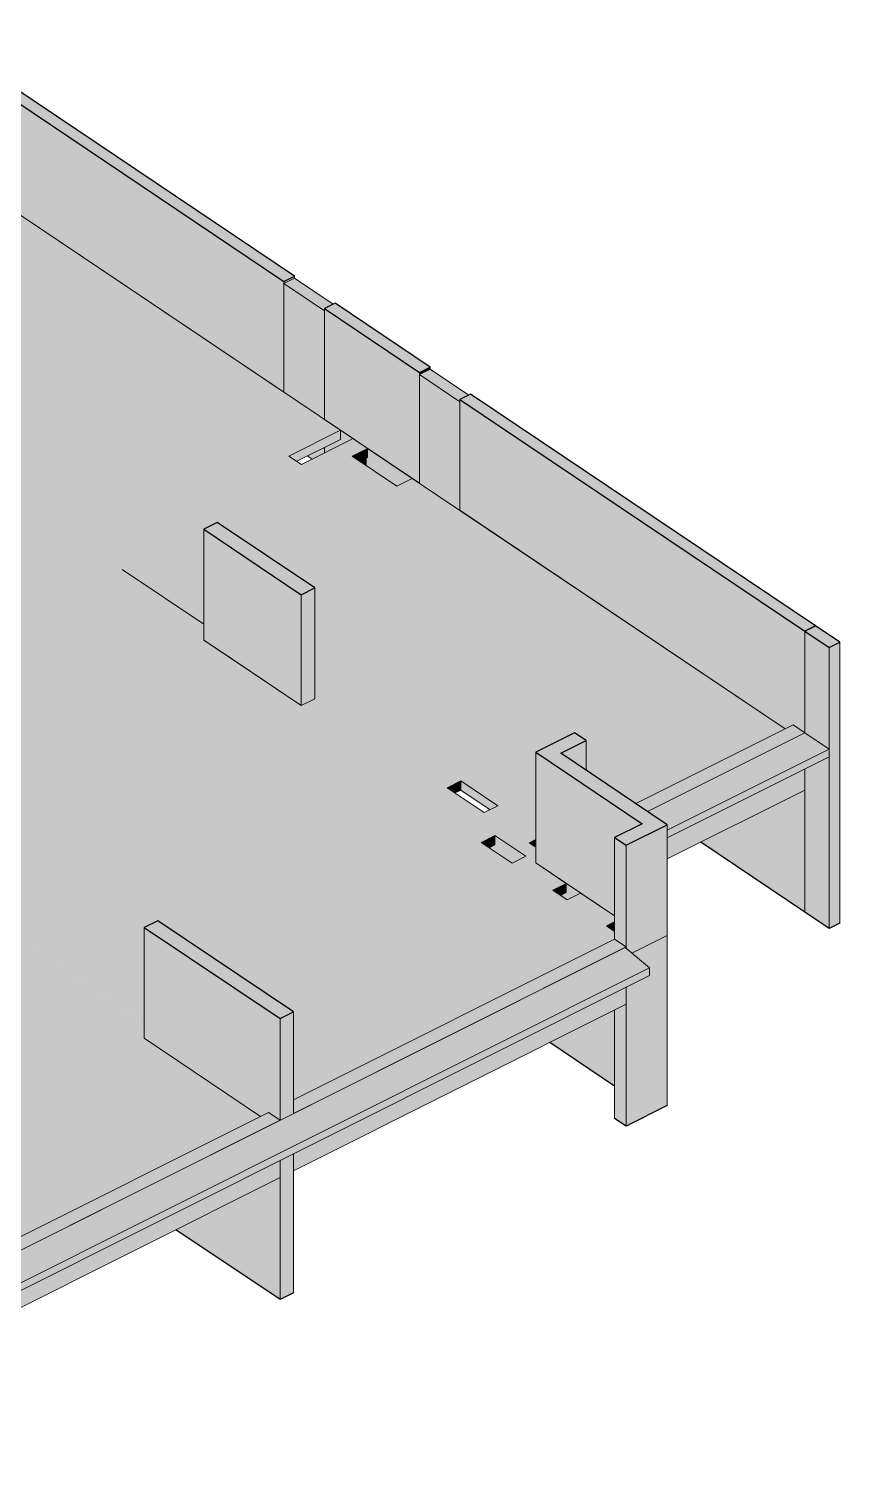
# Model space of a CAD drawing. Header units: centimetres. Extents: x -1981 to 73905, y -3196 to 88043.
# Drawn here: x 14698 to 15562, y 65687 to 67237 of the extents above; entities that cross this region are included whole.
import ezdxf

# ---------------------------------------------------------------- set-up
doc = ezdxf.new("R2010")
doc.units = ezdxf.units.CM
for name, color, linetype, lineweight in [('A-FLOR', 7, 'Continuous', 25), ('S-BEAM', 7, 'Continuous', 25), ('S-COLS', 7, 'Continuous', 25)]:
    doc.layers.add(name, color=color, linetype=linetype, lineweight=lineweight)

msp = doc.modelspace()

# ---------------------------------------------------------------- hatches: boundary and pattern name
at = {"layer": 'A-FLOR', "true_color": 0xbfbfbf}
for points in [[(14676.37, 66615.03), (15044.66, 66799.39), (15043.19, 66800.37), (14988.12, 66772.81), (14974.72, 66781.8), (15029.79, 66809.37), (14589.79, 67104.77), (14309.79, 66964.61), (14357.8, 66932.38), (14357.8, 66814.35), (14505.13, 66715.44), (14505.13, 66816.62), (14519.62, 66823.74), (14676.37, 66718.51), (14676.37, 66615.1)], [(14983.06, 66776.2), (15029.79, 66799.59), (15029.79, 66809.37), (14974.86, 66781.71), (14975.51, 66781.27)], [(15230.84, 66369.71), (15237.91, 66373.25), (15237.91, 66466.14), (15279.35, 66486.89), (15291.76, 66478.55), (15291.77, 66446.84), (15344.66, 66411.33), (15503.93, 66491.05), (15106.26, 66758.03), (15089.79, 66749.79), (15042.24, 66781.71), (15058.71, 66789.95), (15057.08, 66791.05), (14797.09, 66660.91), (14884.01, 66602.55), (14884.01, 66703.73), (14898.48, 66710.87), (15002.3, 66641.17), (15002.3, 66523.14), (15143.51, 66428.34), (15158.07, 66435.63), (15197.61, 66409.09), (15183.04, 66401.8), (15223.69, 66374.51)], [(15050.58, 66776.11), (15058.71, 66780.18), (15058.71, 66789.95), (15042.24, 66781.71), (15048.68, 66777.38)], [(15151.85, 66422.74), (15158.07, 66425.85), (15158.07, 66435.63), (15143.51, 66428.34), (15147.32, 66425.78)], [(15189.26, 66404.91), (15197.61, 66409.09), (15158.07, 66435.63), (15158.18, 66425.78), (15183.04, 66409.09)], [(15188.22, 66364.39), (15194.45, 66367.51), (15194.45, 66377.29), (15179.87, 66369.99)], [(15237.91, 66364.96), (15237.91, 66373.25), (15230.84, 66369.71), (15232.11, 66368.86)], [(15264.4, 66313.46), (15270.45, 66316.49), (15270.45, 66326.27), (15256.06, 66319.06), (15260.51, 66316.08)], [(15321.66, 66275.46), (15322.01, 66275.64), (15322.01, 66285.42), (15313.32, 66281.06)]]:
    msp.add_hatch(color=9, dxfattribs=at).paths.add_polyline_path(points, flags=0)
h = msp.add_hatch(color=9, dxfattribs=at)
h.paths.add_polyline_path([(13089.44, 65687.41), (13210.16, 65747.84), (13210.16, 65865.87), (13224.54, 65873.07), (13325.26, 65805.45), (13753.6, 66019.86), (13753.6, 66137.89), (13768.21, 66144.94), (13868.7, 66077.48), (14087.02, 66186.91), (14087.02, 66304.79), (14101.4, 66311.99), (14202.12, 66244.37), (14484.38, 66386), (14484.57, 66503.79), (14501.03, 66512.03), (14601.75, 66444.41), (14884.01, 66585.7), (14884.01, 66602.55), (14797.09, 66660.91), (14118.54, 66321.25), (14018.4, 66388.48), (13991.9, 66375.22), (13949.42, 66403.74), (13975.91, 66417), (13938.16, 66442.35), (13915.45, 66430.98), (13850.42, 66474.64), (13873.13, 66486.01), (13866.92, 66490.18), (13851.78, 66482.6), (13838.71, 66491.37), (13853.85, 66498.95), (13798.99, 66535.78), (13783.86, 66528.2), (13770.79, 66536.97), (13785.92, 66544.55), (13660.79, 66628.56), (13648.07, 66622.21), (13638.44, 66628.56), (13625.43, 66622.05), (13648.07, 66606.85), (13634.51, 66600.06), (13611.88, 66615.26), (13486.62, 66552.56), (13840.78, 66314.8), (13941.5, 66365.22), (13953.92, 66356.88), (13953.92, 66238.85), (12988.14, 65755.41), (13088.31, 65688.16)], flags=0)
h.paths.add_polyline_path([(14085.74, 66321.3), (14046.41, 66347.7), (14027.34, 66338.15), (14014.38, 66346.85), (14051.45, 66365.4), (14103.73, 66330.31), (14087.02, 66321.94)], flags=0)
h.paths.add_polyline_path([(13517.51, 66559.22), (13510.97, 66563.6), (13586.69, 66601.51), (13593.23, 66597.12), (13517.94, 66559.43)], flags=0)
h = msp.add_hatch(color=9, dxfattribs=at)
h.paths.add_polyline_path([(14979.65, 66095.68), (15322.01, 66267.05), (15322.01, 66275.23), (15313.32, 66281.06), (15322.01, 66285.42), (15322.01, 66291.65), (15285.62, 66316.08), (15271.23, 66308.88), (15256.06, 66319.06), (15270.45, 66326.27), (15227.2, 66355.3), (15212.63, 66348), (15179.87, 66369.99), (15194.45, 66377.29), (14896.43, 66577.37), (14614.16, 66436.08), (14636.64, 66420.98), (14636.64, 66302.95), (14635.51, 66302.38), (14820.52, 66178.27), (14820.52, 66279.35), (14834.91, 66286.55), (14979.65, 66189.38), (14979.65, 66142.43)], flags=0)
h.paths.add_polyline_path([(14640.94, 66427.26), (14630.78, 66434.08), (14641.92, 66439.66), (14652.08, 66432.84), (14641.92, 66427.76)], flags=0)
at = {"layer": 'A-FLOR', "true_color": 0x0080ff}
for points in [[(15378.14, 66382.9), (15550.83, 66469.34), (15524.69, 66486.89), (15357.08, 66402.99), (15378.14, 66388.85)], [(15378.14, 66374.75), (15550.83, 66461.19), (15550.83, 66469.34), (15378.14, 66382.9)], [(14636.81, 65874.8), (15359.25, 66236.43), (15333.11, 66258.05), (14636.81, 65909.51)], [(14636.81, 65866.59), (15359.25, 66228.22), (15359.25, 66236.43), (14636.81, 65874.8)]]:
    msp.add_hatch(color=150, dxfattribs=at).paths.add_polyline_path(points, flags=0)
at = {"layer": 'A-FLOR', "true_color": 0xbfbfbf}
h = msp.add_hatch(color=9, dxfattribs=at)
h.paths.add_polyline_path([(14636.81, 65924.06), (14944.51, 66078.08), (14621.13, 66295.19), (14619.99, 66294.62), (14535.52, 66351.33), (14480.4, 66323.74), (14468.48, 66331.75), (14523.59, 66359.34), (14515.58, 66364.71), (14447.7, 66330.73), (14434.88, 66339.34), (14502.76, 66373.32), (14496.79, 66377.33), (14214.53, 66236.04), (14280.47, 66191.77), (14280.47, 66105.84), (14292.23, 66111.73), (14298.02, 66107.84), (14310.53, 66114.11), (14316.32, 66110.23), (14328.83, 66116.49), (14334.62, 66112.61), (14347.13, 66118.87), (14355.8, 66113.05), (14365.43, 66117.88), (14446.52, 66063.53), (14460.82, 66070.69), (14568.74, 65998.24), (14598.06, 66012.92), (14636.81, 65987.13), (14636.81, 65941.3)], flags=0)
h.paths.add_polyline_path([(14446.44, 65962.31), (14446.44, 65965.19), (14443.99, 65963.96)], flags=0)
h.paths.add_polyline_path([(14446.44, 65979.16), (14446.44, 66042.45), (14378.06, 66008.22), (14411.6, 65985.7), (14425.98, 65992.9), (14428.74, 65991.04)], flags=0)
at = {"layer": 'S-BEAM', "true_color": 0xbfbfbf}
for points in [[(15012.65, 66936.58), (15012.65, 66938.91), (15022.02, 66943.6), (14980.82, 66971.18), (14969.53, 66965.53), (15010.66, 66937.92)], [(15157.05, 66839.64), (15157.05, 66841.96), (15166.42, 66846.65), (15125.29, 66874.27), (15113.94, 66868.58), (15155.07, 66840.97)], [(15157.05, 66723.93), (15157.05, 66839.64), (15113.94, 66868.58), (15113.94, 66752.88), (15148.59, 66729.62)], [(14676.37, 66600.48), (15057.08, 66791.05), (15044.66, 66799.39), (14676.37, 66615.03), (14676.37, 66605.05)], [(15057.08, 66771.75), (15057.08, 66779.36), (15050.58, 66776.11), (15056.8, 66771.93)], [(14614.16, 66436.08), (14896.43, 66577.37), (14884.01, 66585.7), (14601.75, 66444.41), (14608.7, 66439.74)], [(15237.91, 66348.11), (15237.91, 66364.96), (15002.3, 66523.14), (14987.92, 66515.94), (15230.84, 66352.86)], [(15357.08, 66402.99), (15524.7, 66486.89), (15512.28, 66495.23), (15344.66, 66411.33), (15353.01, 66405.73)], [(15378.14, 66352.42), (15524.7, 66425.78), (15524.7, 66448.11), (15378.14, 66374.75), (15378.14, 66366.97)], [(15212.63, 66348), (15227.2, 66355.3), (15194.45, 66377.29), (15194.45, 66367.51), (15188.22, 66364.39), (15212.46, 66348.11)], [(14820.52, 66161.32), (14820.52, 66178.17), (14635.51, 66302.38), (14621.13, 66295.19), (14809.8, 66168.52)], [(14979.65, 66081.12), (15334.43, 66258.72), (15322.02, 66267.05), (14979.65, 66095.68), (14979.65, 66085.9)], [(14636.81, 65909.51), (14965.27, 66073.92), (14952.85, 66082.26), (14636.81, 65924.06), (14636.81, 65913.22)], [(14636.81, 65848.4), (14965.27, 66012.81), (14965.27, 66031), (14636.81, 65866.59), (14636.81, 65852.21)]]:
    msp.add_hatch(color=9, dxfattribs=at).paths.add_polyline_path(points, flags=0)
h = msp.add_hatch(color=9, dxfattribs=at)
h.paths.add_polyline_path([(14999.39, 66778.45), (15012.65, 66785.22), (15012.65, 66791.01), (14994.53, 66781.71), (14999.33, 66778.48)], flags=0)
h.paths.add_polyline_path([(15012.65, 66820.88), (15012.65, 66936.58), (14969.53, 66965.53), (14969.53, 66849.82), (14987.98, 66837.44)], flags=0)
h = msp.add_hatch(color=9, dxfattribs=at)
h.paths.add_polyline_path([(14979.65, 66020.01), (15334.43, 66197.6), (15334.43, 66215.79), (14979.65, 66038.2)], flags=0)
h.paths.add_polyline_path([(15334.43, 66256.96), (15334.43, 66258.72), (15333.14, 66258.03)], flags=0)
at = {"layer": 'S-COLS', "lineweight": 9, "true_color": 0x8080ff}
for points in [[(14969.47, 66967.9), (14980.82, 66973.58), (14588.72, 67236.82), (14577.37, 67231.13), (14956.75, 66976.44)], [(15113.94, 66870.91), (15125.29, 66876.59), (15024, 66944.59), (15012.65, 66938.91), (15025.96, 66929.97)], [(15524.7, 66595.15), (15536.05, 66600.83), (15168.4, 66847.65), (15157.05, 66841.96), (15512.28, 66603.48)], [(14987.92, 66633.97), (15002.3, 66641.17), (14898.39, 66710.93), (14884.01, 66703.73), (14984.28, 66636.41)], [(15334.43, 66366.97), (15378.14, 66388.85), (15264.71, 66465.01), (15291.76, 66478.55), (15279.35, 66486.89), (15237.91, 66466.14), (15351.34, 66389.99), (15322.01, 66375.31)], [(14965.27, 66182.18), (14979.65, 66189.38), (14834.91, 66286.55), (14820.52, 66279.35), (14952.85, 66190.51)]]:
    msp.add_hatch(color=171, dxfattribs=at).paths.add_polyline_path(points, flags=0)
at = {"layer": 'S-COLS', "true_color": 0xc0c0c0}
for points in [[(14969.47, 66849.87), (14969.47, 66967.9), (14577.37, 67231.13), (14577.37, 67122.88), (14589.79, 67114.54), (14589.79, 67104.77), (14809.4, 66957.33)], [(14969.47, 66849.87), (14969.53, 66849.9), (14969.53, 66965.53), (14980.82, 66971.21), (14980.82, 66973.58), (14969.47, 66967.9), (14969.47, 66855.55)], [(15113.94, 66752.88), (15113.94, 66870.91), (15012.65, 66938.91), (15012.65, 66820.88), (15109.58, 66755.8)], [(15113.94, 66868.58), (15125.29, 66874.27), (15125.29, 66876.59), (15113.94, 66870.91)], [(15524.7, 66486.89), (15524.7, 66595.15), (15157.05, 66841.96), (15157.05, 66723.93), (15503.93, 66491.05), (15512.28, 66495.23), (15521.01, 66489.37)], [(14987.92, 66515.94), (14987.92, 66633.97), (14884.01, 66703.73), (14884.01, 66585.7), (14977.2, 66523.14)], [(14987.92, 66515.94), (15002.3, 66523.14), (15002.3, 66641.17), (14987.92, 66633.97), (14987.92, 66523.01)], [(15291.76, 66446.84), (15291.76, 66478.55), (15264.71, 66465.01), (15290.85, 66447.46)], [(15322.01, 66291.65), (15322.01, 66375.31), (15351.34, 66389.99), (15237.91, 66466.14), (15238.07, 66348), (15313.32, 66297.48)], [(15524.7, 66295.77), (15524.7, 66425.78), (15413.76, 66370.25), (15504.72, 66309.18)], [(15340.47, 66251.96), (15378.14, 66270.82), (15378.14, 66388.85), (15334.43, 66366.97), (15334.43, 66256.96), (15336.88, 66254.94)], [(14965.27, 66073.92), (14965.27, 66182.18), (14820.52, 66279.35), (14820.52, 66161.32), (14944.51, 66078.08), (14952.85, 66082.26), (14956.69, 66079.68)], [(15334.43, 66067.6), (15378.14, 66089.47), (15378.14, 66270.82), (15340.47, 66251.96), (15359.25, 66236.43), (15359.25, 66228.22), (15334.43, 66215.79), (15334.43, 66090.61)], [(15334.43, 66067.6), (15334.43, 66197.6), (15322.01, 66191.39), (15322.01, 66075.93)], [(14965.27, 66073.92), (14979.65, 66081.12), (14979.65, 66189.38), (14965.27, 66182.18), (14965.27, 66078.6)], [(14965.27, 65882.8), (14979.65, 65890), (14979.65, 66038.2), (14965.27, 66031), (14965.27, 65896.33)], [(14965.27, 65882.8), (14965.27, 66012.81), (14854.33, 65957.28), (14952.85, 65891.14)]]:
    msp.add_hatch(color=9, dxfattribs=at).paths.add_polyline_path(points, flags=0)
h = msp.add_hatch(color=9, dxfattribs=at)
h.paths.add_polyline_path([(15089.79, 66749.79), (15106.26, 66758.03), (15058.71, 66789.82), (15058.71, 66780.18), (15057.08, 66779.36), (15057.08, 66771.75), (15085.18, 66752.88)], flags=0)
h.paths.add_polyline_path([(15012.65, 66785.09), (15042.94, 66800.54), (15029.79, 66809.37), (15029.79, 66799.59), (15012.65, 66791.01), (15012.65, 66785.22)], flags=0)
at = {"layer": 'S-COLS', "true_color": 0x8080ff}
msp.add_hatch(color=171, dxfattribs=at).paths.add_polyline_path([(15550.84, 66577.6), (15562.19, 66583.28), (15536.05, 66600.83), (15524.7, 66595.15), (15550.83, 66577.6)], flags=0)
at = {"layer": 'S-COLS', "true_color": 0x0080ff}
for points in [[(15550.84, 66278.22), (15550.83, 66577.6), (15524.7, 66595.15), (15524.7, 66486.89), (15550.83, 66469.34), (15550.83, 66461.19), (15524.7, 66448.11), (15524.7, 66295.77)], [(15550.84, 66278.22), (15562.19, 66283.9), (15562.19, 66583.28), (15550.84, 66577.6), (15550.84, 66295.77)]]:
    msp.add_hatch(color=150, dxfattribs=at).paths.add_polyline_path(points, flags=0)
at = {"layer": 'S-COLS', "true_color": 0xc0c0c0}
h = msp.add_hatch(color=9, dxfattribs=at)
h.paths.add_polyline_path([(15334.43, 66258.72), (15334.43, 66267.05), (15322.02, 66267.05), (15330.36, 66261.45)], flags=0)
h.paths.add_polyline_path([(15322.01, 66267.05), (15334.43, 66267.05), (15334.43, 66366.97), (15322.01, 66375.31), (15322.01, 66271.96)], flags=0)
h = msp.add_hatch(color=9, dxfattribs=at)
h.paths.add_polyline_path([(15322.01, 66110.3), (15322.01, 66191.39), (15252.82, 66156.75), (15274.16, 66142.43)], flags=0)
h.paths.add_polyline_path([(15322.01, 66275.23), (15321.74, 66275.5), (15321.66, 66275.46)], flags=0)
h.paths.add_polyline_path([(15322.01, 66291.65), (15322.01, 66291.65), (15313.32, 66297.48)], flags=0)
h.paths.add_polyline_path([(15271.23, 66308.88), (15285.62, 66316.08), (15270.45, 66326.27), (15270.45, 66316.49), (15264.4, 66313.46), (15270.45, 66309.4)], flags=0)

# ---------------------------------------------------------------- linework, layer by layer
at = {"layer": 'A-FLOR', "lineweight": 9}
for p, q in [((15029.79, 66809.37), (14589.79, 67104.77)), ((14974.72, 66781.8), (15029.79, 66809.37)), ((15029.79, 66799.59), (14983.06, 66776.2)), ((15043.19, 66800.37), (14988.12, 66772.81)), ((15029.79, 66809.37), (15029.79, 66799.59)), ((15044.66, 66799.39), (15043.19, 66800.37)), ((14988.12, 66772.81), (14974.72, 66781.8)), ((15042.24, 66781.71), (15058.71, 66789.95)), ((15089.79, 66749.79), (15042.24, 66781.71)), ((15058.71, 66780.18), (15050.58, 66776.11)), ((15058.71, 66789.95), (15057.08, 66791.05)), ((15058.71, 66789.95), (15058.71, 66780.18)), ((15106.26, 66758.03), (15089.79, 66749.79)), ((15503.93, 66491.05), (15106.26, 66758.03)), ((14797.09, 66660.91), (14797.09, 66660.91)), ((14797.09, 66660.91), (14884.01, 66602.55)), ((14987.92, 66515.94), (14896.43, 66577.37)), ((15524.69, 66486.89), (15357.08, 66402.99)), ((15550.83, 66469.34), (15524.69, 66486.89)), ((15378.14, 66382.9), (15550.83, 66469.34)), ((15550.83, 66461.19), (15378.14, 66374.75)), ((15550.83, 66469.34), (15550.83, 66461.19)), ((15143.51, 66428.34), (15158.07, 66435.63)), ((15158.07, 66425.85), (15151.85, 66422.74)), ((15158.07, 66435.63), (15197.61, 66409.09)), ((15158.07, 66435.63), (15158.07, 66425.85)), ((15189.26, 66404.91), (15158.07, 66425.85)), ((15197.61, 66409.09), (15183.04, 66401.8)), ((15179.87, 66369.99), (15194.45, 66377.29)), ((15194.45, 66377.29), (15194.45, 66367.51)), ((15212.63, 66348), (15179.87, 66369.99)), ((15194.45, 66367.51), (15188.22, 66364.39)), ((15230.84, 66369.71), (15237.91, 66373.25)), ((15227.2, 66355.3), (15212.63, 66348)), ((15270.45, 66326.27), (15237.91, 66348.11)), ((15256.06, 66319.06), (15270.45, 66326.27)), ((15271.23, 66308.88), (15256.06, 66319.06)), ((15270.45, 66316.49), (15264.4, 66313.46)), ((15270.45, 66326.27), (15270.45, 66316.49)), ((15285.62, 66316.08), (15271.23, 66308.88)), ((15322.01, 66291.65), (15285.62, 66316.08)), ((15313.32, 66281.06), (15322.01, 66285.42)), ((15322.01, 66275.23), (15313.32, 66281.06)), ((15322.01, 66275.64), (15321.66, 66275.46)), ((15333.11, 66258.05), (14636.81, 65909.51)), ((15359.25, 66236.43), (15333.11, 66258.05)), ((14636.81, 65874.8), (15359.25, 66236.43)), ((15359.25, 66228.22), (14636.81, 65866.59)), ((15359.25, 66236.43), (15359.25, 66228.22)), ((14944.51, 66078.08), (14820.52, 66161.32))]:
    msp.add_line(p, q, dxfattribs=at)
at = {"layer": 'S-BEAM', "lineweight": 9}
for p, q in [((14980.89, 66971.21), (14969.53, 66965.53)), ((15022.02, 66943.6), (14980.89, 66971.21)), ((14969.53, 66965.53), (15012.65, 66936.58)), ((14969.53, 66965.53), (14969.53, 66849.82)), ((15012.65, 66820.88), (15012.65, 66936.58)), ((15125.29, 66874.27), (15113.94, 66868.58)), ((15166.42, 66846.65), (15125.29, 66874.27)), ((15113.94, 66868.58), (15157.05, 66839.64)), ((15113.94, 66868.58), (15113.94, 66752.88)), ((15157.05, 66723.93), (15157.05, 66839.64)), ((15057.08, 66791.05), (15044.66, 66799.39)), ((14999.39, 66778.45), (14994.33, 66781.84)), ((15012.65, 66785.09), (15012.65, 66791.01)), ((15057.08, 66771.75), (15057.08, 66779.36)), ((14896.43, 66577.37), (14884.01, 66585.7)), ((15002.3, 66523.14), (14987.92, 66515.94)), ((15512.28, 66495.23), (15344.66, 66411.33)), ((15357.08, 66402.99), (15524.7, 66486.89)), ((15524.7, 66486.89), (15512.28, 66495.23)), ((15524.7, 66425.78), (15524.7, 66448.11)), ((15183.04, 66401.8), (15143.51, 66428.34)), ((15378.14, 66352.42), (15524.7, 66425.78)), ((15194.45, 66377.29), (15227.2, 66355.3)), ((15237.91, 66364.96), (15230.84, 66369.71)), ((15322.02, 66267.05), (14979.65, 66095.68)), ((14979.65, 66081.12), (15334.43, 66258.72)), ((15334.43, 66258.72), (15322.02, 66267.05)), ((15334.43, 66256.96), (15334.43, 66258.72)), ((15334.43, 66197.6), (15334.43, 66215.79)), ((14979.65, 66020.01), (15334.43, 66197.6)), ((14952.85, 66082.26), (14636.81, 65924.06)), ((14636.81, 65909.51), (14965.27, 66073.92)), ((14952.85, 66082.26), (14965.27, 66073.92)), ((14979.65, 66038.2), (14979.65, 66020.01)), ((14965.27, 66031), (14965.27, 66012.81)), ((14636.81, 65848.4), (14965.27, 66012.81))]:
    msp.add_line(p, q, dxfattribs=at)
at = {"layer": 'S-COLS'}
for p, q in [((14577.37, 67231.13), (14969.47, 66967.9)), ((14980.82, 66973.58), (14588.72, 67236.82)), ((14969.47, 66967.9), (14980.82, 66973.58)), ((15024, 66944.59), (15012.65, 66938.91)), ((15012.65, 66938.91), (15113.94, 66870.91)), ((15125.29, 66876.59), (15024, 66944.59)), ((15113.94, 66870.91), (15125.29, 66876.59)), ((15168.4, 66847.65), (15157.05, 66841.96)), ((15157.05, 66841.96), (15524.7, 66595.15)), ((15536.05, 66600.83), (15168.4, 66847.65)), ((14898.39, 66710.93), (14884.01, 66703.73)), ((14884.01, 66703.73), (14987.92, 66633.97)), ((15002.3, 66641.17), (14898.39, 66710.93)), ((14987.92, 66633.97), (15002.3, 66641.17)), ((15524.7, 66595.15), (15536.05, 66600.83)), ((15536.05, 66600.83), (15524.7, 66595.15)), ((15524.7, 66595.15), (15550.84, 66577.6)), ((15562.19, 66583.28), (15536.05, 66600.83)), ((15550.84, 66577.6), (15562.19, 66583.28)), ((15279.35, 66486.89), (15237.91, 66466.14)), ((15291.76, 66478.55), (15279.35, 66486.89)), ((15264.71, 66465.01), (15291.76, 66478.55)), ((15237.91, 66466.14), (15351.34, 66389.99)), ((15378.14, 66388.85), (15264.71, 66465.01)), ((15351.34, 66389.99), (15322.01, 66375.31)), ((15334.43, 66366.97), (15378.14, 66388.85)), ((15322.01, 66375.31), (15334.43, 66366.97)), ((15524.7, 66295.77), (15413.76, 66370.25)), ((14834.91, 66286.55), (14820.52, 66279.35)), ((14979.65, 66189.38), (14834.91, 66286.55)), ((15550.84, 66278.22), (15524.7, 66295.77)), ((15562.19, 66283.9), (15550.84, 66278.22)), ((14820.52, 66279.35), (14965.27, 66182.18)), ((14965.27, 66182.18), (14979.65, 66189.38)), ((15322.01, 66110.3), (15252.82, 66156.75)), ((15378.14, 66089.47), (15334.43, 66067.6)), ((15334.43, 66067.6), (15322.01, 66075.93)), ((14965.27, 65882.8), (14854.33, 65957.28)), ((14979.65, 65890), (14965.27, 65882.8))]:
    msp.add_line(p, q, dxfattribs=at)
at = {"layer": 'S-COLS', "lineweight": 9}
for p, q in [((14969.47, 66849.87), (14589.79, 67104.77)), ((14969.47, 66849.87), (14589.79, 67104.77)), ((14969.47, 66967.9), (14969.47, 66849.87)), ((14980.82, 66973.58), (14980.82, 66971.26)), ((15012.65, 66938.91), (15012.65, 66820.88)), ((15125.29, 66876.59), (15125.29, 66874.27)), ((15113.94, 66870.91), (15113.94, 66868.58)), ((15113.94, 66868.58), (15113.94, 66752.88)), ((15157.05, 66841.96), (15157.05, 66839.64)), ((15157.05, 66839.64), (15157.05, 66723.93)), ((15029.79, 66809.37), (15012.65, 66820.88)), ((15113.94, 66752.88), (15012.65, 66820.88)), ((15043.19, 66800.37), (15029.79, 66809.37)), ((15044.66, 66799.39), (15043.19, 66800.37)), ((15057.08, 66791.05), (15044.66, 66799.39)), ((15012.65, 66791.01), (15012.65, 66785.09)), ((15058.71, 66789.95), (15057.08, 66791.05)), ((15106.26, 66758.03), (15058.71, 66789.95)), ((15113.94, 66752.88), (15106.26, 66758.03)), ((15503.93, 66491.05), (15157.05, 66723.93)), ((15503.93, 66491.05), (15157.05, 66723.93)), ((14884.01, 66703.73), (14884.01, 66585.7)), ((15002.3, 66641.17), (15002.3, 66523.14)), ((14987.92, 66633.97), (14987.92, 66515.94)), ((15524.7, 66595.15), (15524.7, 66486.89)), ((15524.7, 66595.15), (15524.7, 66486.89)), ((14896.43, 66577.37), (14884.01, 66585.7)), ((14987.92, 66515.94), (14884.01, 66585.7)), ((15562.19, 66283.9), (15562.19, 66583.28)), ((14987.92, 66515.94), (14896.43, 66577.37)), ((15550.84, 66278.22), (15550.84, 66577.6)), ((15002.3, 66523.14), (14987.92, 66515.94)), ((15002.3, 66523.14), (14987.92, 66515.94)), ((15291.76, 66478.55), (15291.76, 66446.84)), ((15237.91, 66466.14), (15237.91, 66348.11)), ((15524.7, 66448.11), (15524.7, 66425.78)), ((15524.7, 66448.11), (15524.7, 66295.77)), ((15524.7, 66425.78), (15524.7, 66295.77)), ((15378.14, 66388.85), (15378.14, 66270.82)), ((15322.01, 66375.31), (15322.01, 66267.05)), ((15334.43, 66366.97), (15334.43, 66256.96)), ((15322.01, 66291.65), (15237.91, 66348.11)), ((15322.01, 66291.65), (15237.91, 66348.11)), ((14820.52, 66279.35), (14820.52, 66161.32)), ((15378.14, 66270.82), (15340.47, 66251.96)), ((15378.14, 66270.82), (15340.47, 66251.96)), ((15378.14, 66270.82), (15378.14, 66089.47)), ((15334.43, 66215.79), (15334.43, 66067.6)), ((15322.01, 66191.39), (15322.01, 66075.93)), ((14965.27, 66182.18), (14965.27, 66073.92)), ((14979.65, 66189.38), (14979.65, 66081.12)), ((14944.51, 66078.08), (14820.52, 66161.32)), ((14944.51, 66078.08), (14820.52, 66161.32)), ((14979.65, 66038.2), (14979.65, 66020.01)), ((14965.27, 66031), (14965.27, 66012.81)), ((14965.27, 66012.81), (14965.27, 65882.8)), ((14979.65, 66020.01), (14979.65, 65890))]:
    msp.add_line(p, q, dxfattribs=at)

doc.saveas('drawing.dxf')
